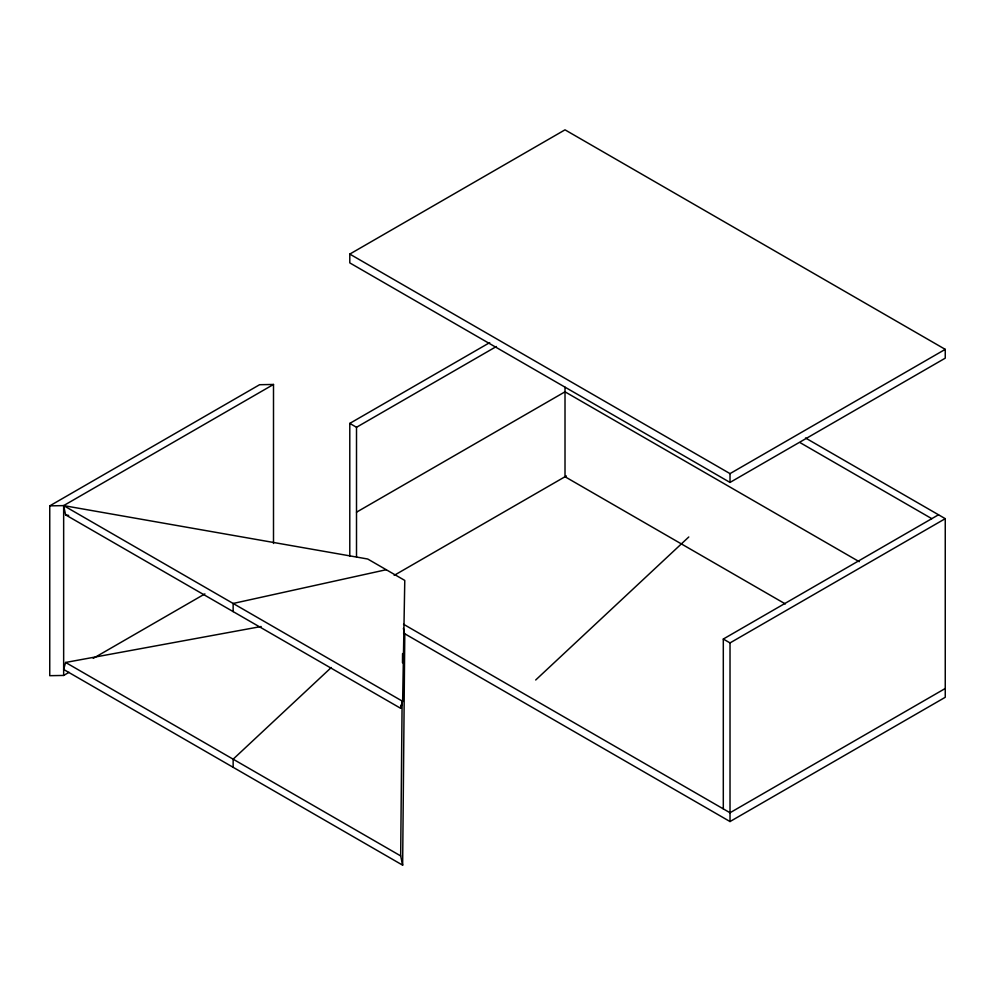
<?xml version="1.0" encoding="UTF-8"?>
<svg xmlns="http://www.w3.org/2000/svg" width="995" height="995" viewBox="0 0 995 995"><rect width="100%" height="100%" fill="white"/><g stroke="black" fill="none" stroke-linecap="round" stroke-linejoin="round"><path stroke-width="1.49" d="M233.141 767.319L233.141 759.185L331.26 667.521M261.175 626.514L65.608 662.459L63.655 669.461L402.639 865.165L400.674 855.911L402.117 701.438M402.478 662.807L402.565 653.541M402.639 865.165L404.778 634.984L403.385 628.38M273.501 543.481L273.501 384.456L63.655 505.609L65.608 514.875L400.674 708.316L400.724 705.219M400.674 708.316L402.639 701.326L404.778 580.421L367.715 559.016L63.655 505.609L49.75 505.87L49.75 675.692L63.655 675.443L69.028 672.334M535.696 679.995L688.789 536.977M349.792 254.086L565.011 129.835L945.25 349.357L945.25 358.163L730.019 482.426L349.792 262.891L349.792 254.086L730.019 473.62L945.25 349.357M49.75 505.87L259.595 384.717L273.501 384.456M349.792 556.168L349.792 423.397L489.689 342.628M349.792 423.397L356.508 427.278L496.405 346.509M93.244 658.354L204.895 593.891M356.508 512.189L565.011 391.819L859.245 561.69M394.182 575.359L566.366 475.958M723.303 808.873L723.303 639.039L938.521 514.776M723.303 639.039L730.019 642.919L945.25 518.669L945.25 697.296L730.019 821.547L403.535 633.056M945.25 688.49L730.019 812.753L403.535 624.251M386.247 569.712L233.141 603.467L233.141 611.602M65.608 514.875L68.667 515.41M805.515 437.987L945.25 518.669M800.129 442.651L931.793 518.669M785.354 603.94L565.011 476.729L565.011 387.179M402.639 701.326L63.655 505.609L63.655 675.443M65.608 662.459L400.674 855.911M730.019 473.62L730.019 482.426M730.019 642.919L730.019 821.547M356.508 427.278L356.508 556.964"/></g></svg>
